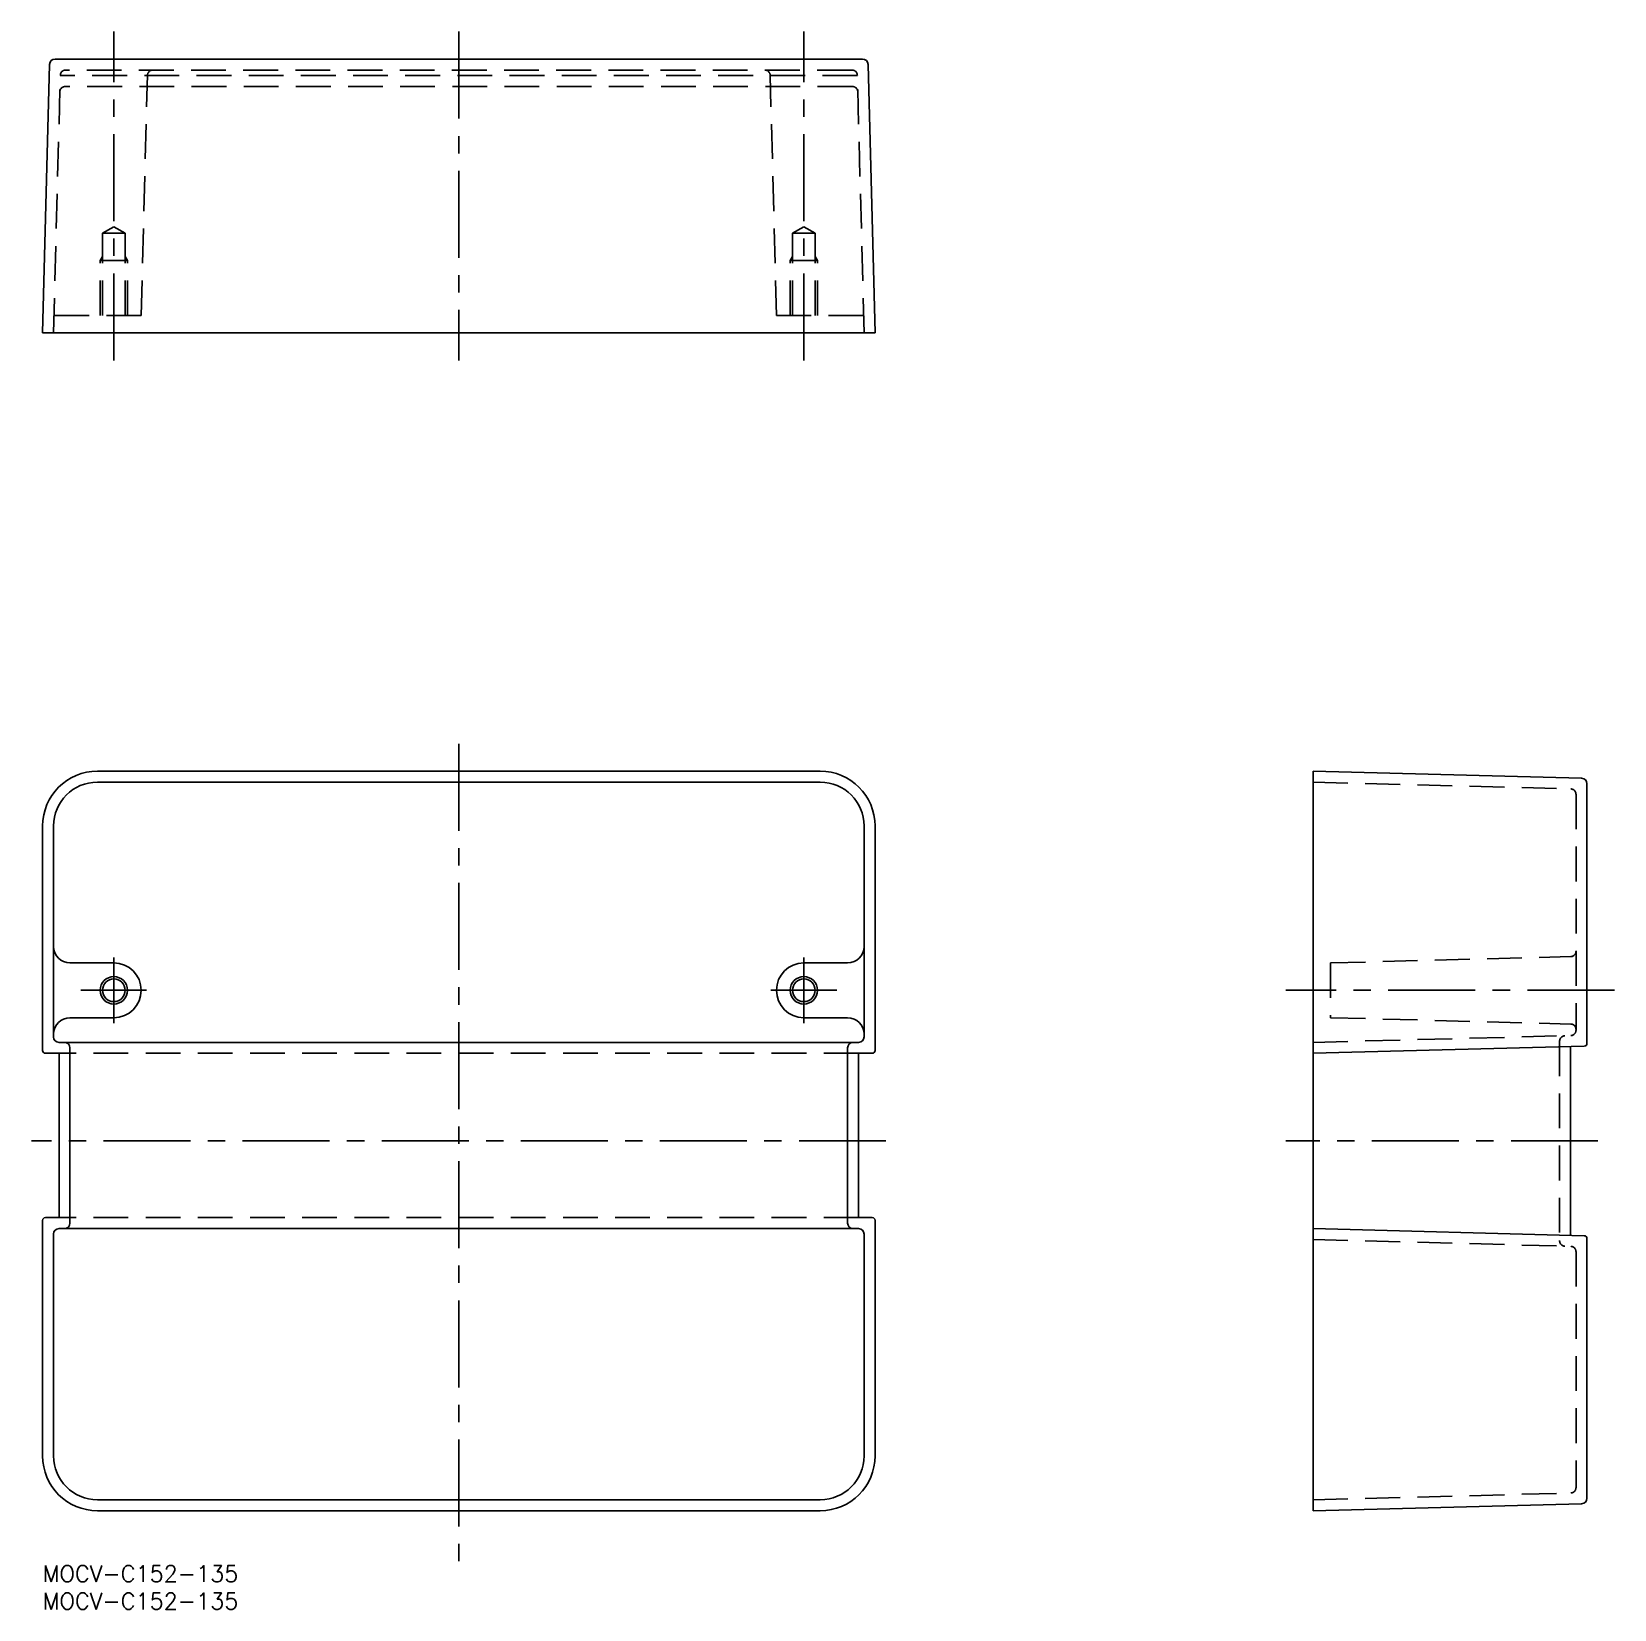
# Model space of a CAD drawing. Extents: x -2 to 287, y -8 to 280.
import ezdxf

# ---------------------------------------------------------------- set-up
doc = ezdxf.new("R2010")
doc.units = 0
doc.header["$LTSCALE"] = 0.5
doc.linetypes.add('CENTER', pattern=[50.8, 31.75, -6.35, 6.35, -6.35])
doc.linetypes.add('DASHED', pattern=[19.05, 12.7, -6.35])
for name, color, linetype in [('MSM_CENTER', 1, 'CENTER'), ('MSM_CONTINUOUS', 7, 'CONTINUOUS'), ('MSM_DASHED', 4, 'DASHED'), ('MSM_NARROW', 5, 'CONTINUOUS'), ('MSM_PART_NUMBER', 7, 'CONTINUOUS')]:
    doc.layers.add(name, color=color, linetype=linetype)
doc.styles.get("Standard").update_dxf_attribs({"font": 'txt.shx', "height": 3, "bigfont": 'bigfont.shx'})

msp = doc.modelspace()

# ---------------------------------------------------------------- linework, layer by layer
at = {"layer": 'MSM_CENTER'}
for p, q in [((13, 220), (13, 280)), ((76, 280), (76, 220)), ((139, 220), (139, 280)), ((76, 150), (76, 0)), ((13, 111), (13, 99)), ((139, 111), (139, 99)), ((19, 105), (7, 105)), ((145, 105), (133, 105)), ((287, 105), (227, 105)), ((154, 77.5), (-2, 77.5)), ((284.01, 77.5), (227, 77.5))]:
    msp.add_line(p, q, dxfattribs=at)
at = {"layer": 'MSM_CONTINUOUS'}
for p, q in [((149.72, 275), (2.28, 275)), ((0, 225), (1.28, 274.03)), ((152, 225), (150.72, 274.03)), ((152, 225), (0, 225)), ((142, 145), (10, 145)), ((232, 145), (232, 10)), ((232, 145), (281.03, 143.72)), ((142, 143), (10, 143)), ((282, 142.72), (282, 95.3)), ((0, 135), (0, 94)), ((2, 135), (2, 96.5)), ((150, 135), (150, 96.5)), ((152, 135), (152, 94)), ((13, 110), (5, 110)), ((139, 110), (147, 110)), ((13, 100), (5, 100)), ((139, 100), (147, 100)), ((149, 95.5), (3, 95.5)), ((0.5, 93.5), (3, 93.5)), ((3, 93.5), (3, 63.5)), ((5, 94.5), (5, 62.5)), ((147, 94.5), (147, 62.5)), ((149, 93.5), (149, 63.5)), ((149, 93.5), (151.5, 93.5)), ((232, 93.5), (281.51, 94.8)), ((279, 94.73), (279, 60.27)), ((0, 63), (0, 20)), ((0.5, 63.5), (3, 63.5)), ((149, 61.5), (3, 61.5)), ((149, 63.5), (151.5, 63.5)), ((152, 63), (152, 20)), ((232, 61.5), (281.51, 60.2)), ((2, 60.5), (2, 20)), ((150, 60.5), (150, 20)), ((282, 59.7), (282, 12.28)), ((142, 12), (10, 12)), ((142, 10), (10, 10)), ((232, 10), (281.03, 11.28))]:
    msp.add_line(p, q, dxfattribs=at)
for centre in [(13, 105), (139, 105)]:
    msp.add_circle(centre, 2.07, dxfattribs=at)
for centre, radius, start, end in [((2.28, 274), 1, 90, 178.5), ((149.72, 274), 1, 1.5, 90), ((10, 135), 10, 90, 180), ((142, 135), 10, 0, 90), ((10, 135), 8, 90, 180), ((142, 135), 8, 0, 90), ((281, 142.72), 1, 0, 88.5), ((5, 113), 3, 180, 270), ((147, 113), 3, 270, 0), ((13, 105), 5, 270, 90), ((139, 105), 5, 90, 270), ((5, 97), 3, 90, 180), ((147, 97), 3, 0, 90), ((3, 96.5), 1, 180, 270), ((4, 94.5), 1, 0, 90), ((148, 94.5), 1, 90, 180), ((149, 96.5), 1, 270, 0), ((0.5, 94), 0.5, 180, 270), ((151.5, 94), 0.5, 270, 0), ((281.5, 95.3), 0.5, 271.5, 0), ((0.5, 63), 0.5, 90, 180), ((3, 60.5), 1, 90, 180), ((4, 62.5), 1, 270, 0), ((148, 62.5), 1, 180, 270), ((149, 60.5), 1, 0, 90), ((151.5, 63), 0.5, 0, 90), ((281.5, 59.7), 0.5, 0, 88.5), ((10, 20), 10, 180, 270), ((10, 20), 8, 180, 270), ((142, 20), 8, 270, 0), ((142, 20), 10, 270, 0), ((281, 12.28), 1, 271.5, 360)]:
    msp.add_arc(centre, radius, start, end, dxfattribs=at)
at = {"layer": 'MSM_DASHED'}
for p, q in [((2, 225), (3.23, 272.03)), ((148.77, 272), (3.23, 272)), ((147.77, 273), (4.23, 273)), ((18, 228.2), (19.15, 272.03)), ((134, 228.2), (132.85, 272.03)), ((150, 225), (148.77, 272.03)), ((147.85, 270), (4.15, 270)), ((10.93, 243.2), (13, 244.39)), ((10.93, 228.2), (10.93, 243.2)), ((15.07, 243.2), (10.93, 243.2)), ((15.07, 243.2), (13, 244.39)), ((15.07, 228.2), (15.07, 243.2)), ((136.93, 243.2), (139, 244.39)), ((136.93, 228.2), (136.93, 243.2)), ((141.07, 243.2), (136.93, 243.2)), ((141.07, 243.2), (139, 244.39)), ((141.07, 228.2), (141.07, 243.2)), ((10.5, 238.2), (10.93, 238.95)), ((10.5, 228.2), (10.5, 238.2)), ((15.5, 238.2), (10.5, 238.2)), ((15.5, 238.2), (15.07, 238.95)), ((15.5, 228.2), (15.5, 238.2)), ((136.5, 238.2), (136.93, 238.95)), ((136.5, 228.2), (136.5, 238.2)), ((141.5, 238.2), (136.5, 238.2)), ((141.5, 238.2), (141.07, 238.95)), ((141.5, 228.2), (141.5, 238.2)), ((18, 228.2), (2.08, 228.2)), ((134, 228.2), (149.92, 228.2)), ((232, 143), (279.03, 141.77)), ((280, 140.77), (280, 97.73)), ((235.2, 110), (279.03, 111.15)), ((235.2, 110), (235.2, 100)), ((235.2, 100), (279.03, 98.85)), ((232, 95.5), (279.03, 96.73)), ((277, 95.7), (277, 59.3)), ((149, 93.5), (3, 93.5)), ((149, 63.5), (3, 63.5)), ((232, 59.5), (279.03, 58.27)), ((280, 57.27), (280, 14.23)), ((232, 12), (279.03, 13.23))]:
    msp.add_line(p, q, dxfattribs=at)
for centre, start, end in [((4.23, 272), 90, 178.5), ((20.15, 272), 90, 178.5), ((131.85, 272), 1.5, 90), ((147.77, 272), 1.5, 90), ((4.15, 269), 90, 178.5), ((147.85, 269), 1.5, 90), ((279, 140.77), 0, 88.5), ((279, 112.15), 271.5, 0), ((279, 97.85), 0, 88.5), ((278, 95.7), 91.5, 180), ((279, 97.73), 271.5, 0), ((278, 59.3), 180, 268.5), ((279, 57.27), 0, 88.5), ((279, 14.23), 271.5, 0)]:
    msp.add_arc(centre, 1, start, end, dxfattribs=at)
at = {"layer": 'MSM_NARROW'}
for centre in [(13, 105), (139, 105)]:
    msp.add_circle(centre, 2.5, dxfattribs=at)

# ---------------------------------------------------------------- texts
at = {"layer": 'MSM_PART_NUMBER'}
for p in [(0, -3), (0, -8)]:
    msp.add_text('MOCV-C152-135', height=3, dxfattribs=at).set_placement(p)

doc.saveas('drawing.dxf')
